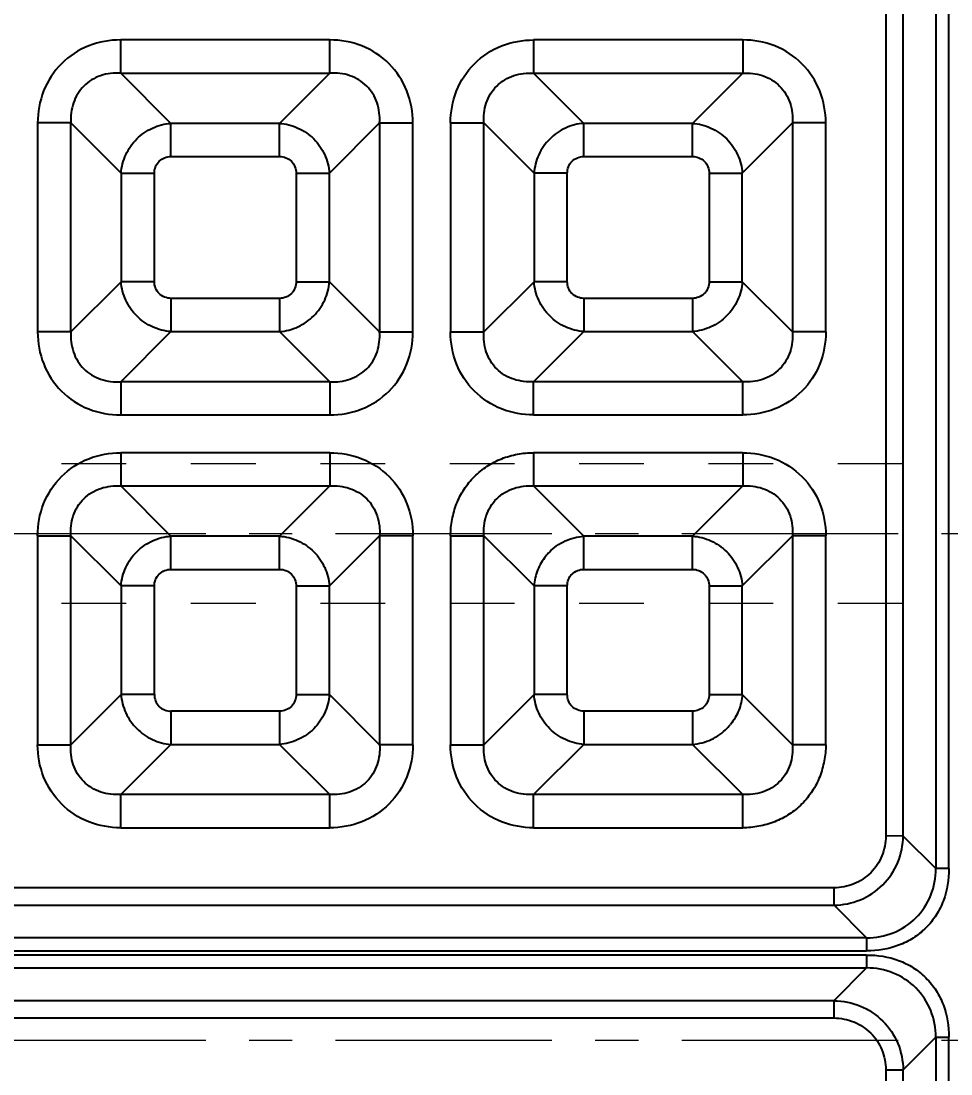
# Model space of a CAD drawing. Header units: millimetres. Extents: x 2750 to 4049, y 1371 to 1831.
# Drawn here: x 3057 to 3110.2, y 1613.4 to 1673.7 of the extents above; entities that cross this region are included whole.
import ezdxf

# ---------------------------------------------------------------- set-up
doc = ezdxf.new("R2010")
doc.units = ezdxf.units.MM
doc.linetypes.add('CENTER', pattern=[0.6, 0.375, -0.075, 0.075, -0.075])
doc.linetypes.add('HIDDEN', pattern=[0.2, 0.1, -0.1])
doc.layers.add('11', color=7, linetype='Continuous')
doc.layers.add('center', color=1, linetype='CENTER', lineweight=9)
doc.layers.add('cool', color=153, linetype='HIDDEN', lineweight=9)
doc.styles.get("Standard").update_dxf_attribs({"font": 'arial.ttf'})
doc.dimstyles.get("Standard").update_dxf_attribs({"dimtxt": 0.18, "dimasz": 0.18, "dimexe": 0.18, "dimexo": 0.0625, "dimgap": 0.09, "dimtad": 0, "dimtih": 1, "dimtoh": 1, "dimzin": 0, "dimdsep": 46, "dimtxsty": 'Standard', "dimcen": 0.09, "dimadec": 0, "dimazin": 0, "dimtfac": 1, "dimtofl": 0, "dimtmove": 0, "dimatfit": 3, "dimfxl": 0, "dimtolj": 1, "dimtzin": 0, "dimarcsym": 0})

# ---------------------------------------------------------------- blocks, each defined once
blk = doc.blocks.new('*D61')
at = {"color": 4, "lineweight": -2, "transparency": 16777216}
blk.add_line((2972.435, 1615.342), (2946.725, 1615.342), dxfattribs=at)
at = {"layer": 'Defpoints', "color": 0, "transparency": 16777216}
for p in [(2946.725, 1615.342), (2972.435, 1615.342), (3116.195, 1615.342)]:
    blk.add_point(p, dxfattribs=at)
at = {"color": 6, "transparency": 16777216, "insert": (2940.24, 1615.342), "char_height": 5, "attachment_point": 5}
blk.add_mtext('\\A1;0.00', dxfattribs=at)
blk = doc.blocks.new('*D62')
at = {"color": 4, "lineweight": -2, "transparency": 16777216}
blk.add_line((2965.005, 1644.343), (2946.725, 1644.343), dxfattribs=at)
at = {"layer": 'Defpoints', "color": 0, "transparency": 16777216}
for p in [(2946.725, 1644.343), (2965.005, 1644.343), (3116.195, 1615.342)]:
    blk.add_point(p, dxfattribs=at)
at = {"color": 6, "transparency": 16777216, "insert": (2938.255, 1644.343), "char_height": 5, "attachment_point": 5}
blk.add_mtext('\\A1;29.00', dxfattribs=at)
blk = doc.blocks.new('*D63')
at = {"color": 4, "lineweight": -2, "transparency": 16777216}
blk.add_line((3007.769, 1663.342), (2946.725, 1663.342), dxfattribs=at)
at = {"layer": 'Defpoints', "color": 0, "transparency": 16777216}
for p in [(2946.725, 1663.342), (3007.769, 1663.342), (3116.195, 1615.342)]:
    blk.add_point(p, dxfattribs=at)
at = {"color": 6, "transparency": 16777216, "insert": (2938.197, 1663.342), "char_height": 5, "attachment_point": 5}
blk.add_mtext('\\A1;48.00', dxfattribs=at)
blk = doc.blocks.new('*D64')
at = {"color": 4, "lineweight": -2, "transparency": 16777216}
blk.add_line((3029.769, 1697.342), (2946.725, 1697.342), dxfattribs=at)
at = {"layer": 'Defpoints', "color": 0, "transparency": 16777216}
for p in [(2946.725, 1697.342), (3029.769, 1697.342), (3116.195, 1615.342)]:
    blk.add_point(p, dxfattribs=at)
at = {"color": 6, "transparency": 16777216, "insert": (2938.294, 1697.342), "char_height": 5, "attachment_point": 5}
blk.add_mtext('\\A1;82.00', dxfattribs=at)
blk = doc.blocks.new('*D65')
at = {"color": 4, "lineweight": -2, "transparency": 16777216}
blk.add_line((3006.228, 1712.343), (2946.725, 1712.343), dxfattribs=at)
at = {"layer": 'Defpoints', "color": 0, "transparency": 16777216}
for p in [(2946.725, 1712.343), (3006.228, 1712.343), (3116.195, 1615.342)]:
    blk.add_point(p, dxfattribs=at)
at = {"color": 6, "transparency": 16777216, "insert": (2938.297, 1712.343), "char_height": 5, "attachment_point": 5}
blk.add_mtext('\\A1;97.00', dxfattribs=at)
blk = doc.blocks.new('*D66')
at = {"color": 4, "lineweight": -2, "transparency": 16777216}
blk.add_line((3068.769, 1726.342), (2946.725, 1726.342), dxfattribs=at)
at = {"layer": 'Defpoints', "color": 0, "transparency": 16777216}
for p in [(2946.725, 1726.342), (3068.769, 1726.342), (3116.195, 1615.342)]:
    blk.add_point(p, dxfattribs=at)
at = {"color": 6, "transparency": 16777216, "insert": (2936.59, 1726.342), "char_height": 5, "attachment_point": 5}
blk.add_mtext('\\A1;111.00', dxfattribs=at)
blk = doc.blocks.new('*D67')
at = {"color": 4, "lineweight": -2, "transparency": 16777216}
blk.add_line((3111.795, 1732.342), (2946.725, 1732.342), dxfattribs=at)
at = {"layer": 'Defpoints', "color": 0, "transparency": 16777216}
for p in [(2946.725, 1732.342), (3111.795, 1732.342), (3116.195, 1615.342)]:
    blk.add_point(p, dxfattribs=at)
at = {"color": 6, "transparency": 16777216, "insert": (2936.59, 1732.342), "char_height": 5, "attachment_point": 5}
blk.add_mtext('\\A1;117.00', dxfattribs=at)
blk = doc.blocks.new('*D69')
at = {"color": 4, "lineweight": -2, "transparency": 16777216}
blk.add_line((2982.184, 1591.342), (2946.725, 1591.342), dxfattribs=at)
at = {"layer": 'Defpoints', "color": 0, "transparency": 16777216}
for p in [(3116.195, 1615.342), (2946.725, 1591.342), (2982.184, 1591.342)]:
    blk.add_point(p, dxfattribs=at)
at = {"color": 6, "transparency": 16777216, "insert": (2938.255, 1591.342), "char_height": 5, "attachment_point": 5}
blk.add_mtext('\\A1;24.00', dxfattribs=at)
blk = doc.blocks.new('*D70')
at = {"color": 4, "lineweight": -2, "transparency": 16777216}
blk.add_line((3016.769, 1559.342), (2946.725, 1559.342), dxfattribs=at)
at = {"layer": 'Defpoints', "color": 0, "transparency": 16777216}
for p in [(3116.195, 1615.342), (2946.725, 1559.342), (3016.769, 1559.342)]:
    blk.add_point(p, dxfattribs=at)
at = {"color": 6, "transparency": 16777216, "insert": (2938.297, 1559.342), "char_height": 5, "attachment_point": 5}
blk.add_mtext('\\A1;56.00', dxfattribs=at)
blk = doc.blocks.new('*D71')
at = {"color": 4, "lineweight": -2, "transparency": 16777216}
blk.add_line((2989.687, 1533.342), (2946.725, 1533.342), dxfattribs=at)
at = {"layer": 'Defpoints', "color": 0, "transparency": 16777216}
for p in [(3116.195, 1615.342), (2946.725, 1533.342), (2989.687, 1533.342)]:
    blk.add_point(p, dxfattribs=at)
at = {"color": 6, "transparency": 16777216, "insert": (2938.294, 1533.342), "char_height": 5, "attachment_point": 5}
blk.add_mtext('\\A1;82.00', dxfattribs=at)
blk = doc.blocks.new('*D72')
at = {"color": 4, "lineweight": -2, "transparency": 16777216}
blk.add_line((3079.795, 1507.342), (2946.725, 1507.342), dxfattribs=at)
at = {"layer": 'Defpoints', "color": 0, "transparency": 16777216}
for p in [(3116.195, 1615.342), (2946.725, 1507.342), (3079.795, 1507.342)]:
    blk.add_point(p, dxfattribs=at)
at = {"color": 6, "transparency": 16777216, "insert": (2936.59, 1507.342), "char_height": 5, "attachment_point": 5}
blk.add_mtext('\\A1;108.00', dxfattribs=at)
blk = doc.blocks.new('*D74')
at = {"color": 4, "lineweight": -2, "transparency": 16777216}
for p, q in [((3073.169, 1772.171), (3073.169, 1782.171)), ((3073.199, 1762.171), (3073.169, 1772.171)), ((3073.199, 1730.7), (3073.199, 1762.171))]:
    blk.add_line(p, q, dxfattribs=at)
at = {"layer": 'Defpoints', "color": 0, "transparency": 16777216}
for p in [(3073.169, 1782.171), (3073.199, 1730.7), (3116.195, 1615.342)]:
    blk.add_point(p, dxfattribs=at)
at = {"color": 6, "transparency": 16777216, "insert": (3073.169, 1790.699), "char_height": 5, "attachment_point": 5, "rotation": 90}
blk.add_mtext('\\A1;43.00', dxfattribs=at)
blk = doc.blocks.new('*D75')
at = {"color": 4, "lineweight": -2, "transparency": 16777216}
for p, q in [((3034.169, 1772.171), (3034.169, 1782.171)), ((3033.199, 1762.171), (3034.169, 1772.171)), ((3033.199, 1701.742), (3033.199, 1762.171))]:
    blk.add_line(p, q, dxfattribs=at)
at = {"layer": 'Defpoints', "color": 0, "transparency": 16777216}
for p in [(3034.169, 1782.171), (3033.199, 1701.742), (3116.195, 1615.342)]:
    blk.add_point(p, dxfattribs=at)
at = {"color": 6, "transparency": 16777216, "insert": (3034.169, 1790.602), "char_height": 5, "attachment_point": 5, "rotation": 90}
blk.add_mtext('\\A1;83.00', dxfattribs=at)
blk = doc.blocks.new('*D76')
at = {"color": 4, "lineweight": -2, "transparency": 16777216}
for p, q in [((3012.169, 1772.171), (3012.169, 1782.171)), ((3011.199, 1762.171), (3012.169, 1772.171)), ((3011.199, 1667.742), (3011.199, 1762.171))]:
    blk.add_line(p, q, dxfattribs=at)
at = {"layer": 'Defpoints', "color": 0, "transparency": 16777216}
for p in [(3012.169, 1782.171), (3011.199, 1667.742), (3116.195, 1615.342)]:
    blk.add_point(p, dxfattribs=at)
at = {"color": 6, "transparency": 16777216, "insert": (3012.169, 1792.306), "char_height": 5, "attachment_point": 5, "rotation": 90}
blk.add_mtext('\\A1;105.00', dxfattribs=at)
blk = doc.blocks.new('*D78')
at = {"color": 4, "lineweight": -2, "transparency": 16777216}
blk.add_line((3084.195, 1502.942), (3084.195, 1450.878), dxfattribs=at)
at = {"layer": 'Defpoints', "color": 0, "transparency": 16777216}
for p in [(3116.195, 1615.342), (3084.195, 1502.942), (3084.195, 1450.878)]:
    blk.add_point(p, dxfattribs=at)
at = {"color": 6, "transparency": 16777216, "insert": (3084.195, 1442.452), "char_height": 5, "attachment_point": 5, "rotation": 90}
blk.add_mtext('\\A1;32.00', dxfattribs=at)
blk = doc.blocks.new('*D79')
at = {"color": 4, "lineweight": -2, "transparency": 16777216}
for p, q in [((3020.199, 1554.942), (3020.199, 1470.878)), ((3020.199, 1470.878), (3021.169, 1460.878)), ((3021.169, 1460.878), (3021.169, 1450.878))]:
    blk.add_line(p, q, dxfattribs=at)
at = {"layer": 'Defpoints', "color": 0, "transparency": 16777216}
for p in [(3116.195, 1615.342), (3020.199, 1554.942), (3021.169, 1450.878)]:
    blk.add_point(p, dxfattribs=at)
at = {"color": 6, "transparency": 16777216, "insert": (3021.169, 1442.45), "char_height": 5, "attachment_point": 5, "rotation": 90}
blk.add_mtext('\\A1;96.00', dxfattribs=at)
blk = doc.blocks.new('*D81')
at = {"color": 4, "lineweight": -2, "transparency": 16777216}
for p, q in [((2998.896, 1770.309), (2998.896, 1780.309)), ((2993.195, 1760.309), (2998.896, 1770.309)), ((2993.195, 1624.342), (2993.195, 1760.309))]:
    blk.add_line(p, q, dxfattribs=at)
at = {"layer": 'Defpoints', "color": 0, "transparency": 16777216}
for p in [(2998.896, 1780.309), (2993.195, 1624.342), (3116.195, 1615.342)]:
    blk.add_point(p, dxfattribs=at)
at = {"color": 6, "transparency": 16777216, "insert": (2998.896, 1790.444), "char_height": 5, "attachment_point": 5, "rotation": 90}
blk.add_mtext('\\A1;123.00', dxfattribs=at)
blk = doc.blocks.new('*D82')
at = {"color": 4, "lineweight": -2, "transparency": 16777216}
blk.add_line((2988.795, 1620.342), (2945.646, 1620.342), dxfattribs=at)
at = {"layer": 'Defpoints', "color": 0, "transparency": 16777216}
for p in [(2945.646, 1620.342), (2988.795, 1620.342), (3116.195, 1615.342)]:
    blk.add_point(p, dxfattribs=at)
at = {"color": 6, "transparency": 16777216, "insert": (2939.161, 1620.342), "char_height": 5, "attachment_point": 5}
blk.add_mtext('\\A1;5.00', dxfattribs=at)

msp = doc.modelspace()

# ---------------------------------------------------------------- linework, layer by layer
at = {"layer": '11', "color": 7, "linetype": 'Continuous'}
for p, q in [((3109.328, 1704.399), (3109.328, 1625.165)), ((3110.07, 1625.165), (3110.07, 1704.399)), ((3106.468, 1702.453), (3106.468, 1627.034)), ((3107.457, 1627.03), (3107.457, 1702.453)), ((3062.706, 1670.678), (3062.706, 1672.579)), ((3074.663, 1672.579), (3062.706, 1672.579)), ((3074.663, 1670.678), (3074.663, 1672.579)), ((3086.323, 1672.579), (3086.323, 1670.678)), ((3098.281, 1672.579), (3086.323, 1672.579)), ((3098.281, 1672.579), (3098.281, 1670.678)), ((3062.706, 1670.678), (3065.579, 1667.805)), ((3062.706, 1670.678), (3074.663, 1670.678)), ((3071.79, 1667.805), (3074.663, 1670.678)), ((3086.323, 1670.678), (3089.196, 1667.805)), ((3086.323, 1670.678), (3098.281, 1670.678)), ((3095.408, 1667.805), (3098.281, 1670.678)), ((3057.955, 1667.827), (3057.955, 1655.87)), ((3059.855, 1667.827), (3057.955, 1667.828)), ((3059.855, 1655.87), (3059.855, 1667.827)), ((3062.728, 1664.955), (3059.855, 1667.827)), ((3065.579, 1665.905), (3065.579, 1667.805)), ((3071.79, 1667.805), (3065.579, 1667.805)), ((3071.79, 1665.905), (3071.79, 1667.805)), ((3077.514, 1667.827), (3074.641, 1664.955)), ((3077.514, 1667.827), (3079.415, 1667.827)), ((3077.514, 1667.827), (3077.514, 1655.87)), ((3079.415, 1655.87), (3079.415, 1667.827)), ((3081.572, 1667.827), (3081.572, 1655.87)), ((3081.572, 1667.827), (3083.473, 1667.827)), ((3083.473, 1655.87), (3083.473, 1667.827)), ((3086.346, 1664.955), (3083.473, 1667.827)), ((3089.196, 1665.905), (3089.196, 1667.805)), ((3095.408, 1667.805), (3089.196, 1667.805)), ((3095.408, 1665.905), (3095.408, 1667.805)), ((3101.132, 1667.827), (3098.259, 1664.955)), ((3103.032, 1667.828), (3101.132, 1667.827)), ((3101.132, 1667.827), (3101.132, 1655.87)), ((3103.032, 1655.87), (3103.032, 1667.827)), ((3065.579, 1665.905), (3071.79, 1665.905)), ((3089.196, 1665.905), (3095.408, 1665.905)), ((3062.728, 1664.955), (3062.728, 1658.743)), ((3062.728, 1664.955), (3064.629, 1664.955)), ((3064.629, 1658.743), (3064.629, 1664.955)), ((3072.741, 1664.955), (3072.741, 1658.743)), ((3072.741, 1664.955), (3074.641, 1664.955)), ((3074.641, 1658.743), (3074.641, 1664.955)), ((3086.346, 1664.955), (3086.346, 1658.743)), ((3088.246, 1664.955), (3086.346, 1664.955)), ((3088.246, 1658.743), (3088.246, 1664.955)), ((3096.358, 1664.955), (3096.358, 1658.743)), ((3096.358, 1664.955), (3098.259, 1664.955)), ((3098.259, 1658.743), (3098.259, 1664.955)), ((3059.855, 1655.87), (3062.728, 1658.743)), ((3064.629, 1658.743), (3062.728, 1658.743)), ((3072.741, 1658.743), (3074.641, 1658.743)), ((3074.641, 1658.743), (3077.514, 1655.87)), ((3083.473, 1655.87), (3086.346, 1658.743)), ((3088.246, 1658.743), (3086.346, 1658.743)), ((3096.358, 1658.743), (3098.259, 1658.743)), ((3098.259, 1658.743), (3101.132, 1655.87)), ((3065.579, 1657.793), (3065.579, 1655.892)), ((3071.79, 1657.793), (3065.579, 1657.793)), ((3071.79, 1657.793), (3071.79, 1655.892)), ((3089.196, 1657.793), (3089.196, 1655.892)), ((3095.408, 1657.793), (3089.196, 1657.793)), ((3095.408, 1657.793), (3095.408, 1655.892)), ((3059.855, 1655.87), (3057.955, 1655.87)), ((3065.579, 1655.892), (3062.706, 1653.019)), ((3065.579, 1655.892), (3071.79, 1655.892)), ((3074.663, 1653.019), (3071.79, 1655.892)), ((3077.514, 1655.87), (3079.415, 1655.87)), ((3081.572, 1655.87), (3083.473, 1655.87)), ((3089.196, 1655.892), (3086.323, 1653.019)), ((3089.196, 1655.892), (3095.408, 1655.892)), ((3098.281, 1653.019), (3095.408, 1655.892)), ((3103.032, 1655.87), (3101.132, 1655.87)), ((3062.706, 1653.019), (3062.706, 1651.119)), ((3074.663, 1653.019), (3062.706, 1653.019)), ((3074.663, 1653.019), (3074.663, 1651.119)), ((3086.323, 1651.119), (3086.323, 1653.019)), ((3098.281, 1653.019), (3086.323, 1653.019)), ((3098.281, 1651.119), (3098.281, 1653.019)), ((3062.706, 1651.119), (3074.663, 1651.119)), ((3086.323, 1651.119), (3098.281, 1651.119)), ((3062.706, 1648.961), (3062.706, 1647.061)), ((3074.663, 1648.961), (3062.706, 1648.961)), ((3074.663, 1648.961), (3074.663, 1647.061)), ((3086.323, 1648.961), (3086.323, 1647.061)), ((3098.281, 1648.961), (3086.323, 1648.961)), ((3098.281, 1648.961), (3098.281, 1647.061)), ((3062.706, 1647.061), (3065.579, 1644.188)), ((3062.706, 1647.061), (3074.663, 1647.061)), ((3071.79, 1644.188), (3074.663, 1647.061)), ((3086.323, 1647.061), (3098.281, 1647.061)), ((3086.323, 1647.061), (3089.196, 1644.188)), ((3095.408, 1644.188), (3098.281, 1647.061)), ((3057.955, 1644.21), (3057.955, 1632.253)), ((3057.955, 1644.21), (3059.855, 1644.21)), ((3059.855, 1632.253), (3059.855, 1644.21)), ((3062.728, 1641.337), (3059.855, 1644.21)), ((3065.579, 1642.287), (3065.579, 1644.188)), ((3071.79, 1644.188), (3065.579, 1644.188)), ((3071.79, 1642.287), (3071.79, 1644.188)), ((3077.514, 1644.21), (3074.641, 1641.337)), ((3077.514, 1644.21), (3077.514, 1632.253)), ((3079.415, 1644.21), (3077.514, 1644.21)), ((3079.415, 1632.253), (3079.415, 1644.21)), ((3081.572, 1644.21), (3081.572, 1632.253)), ((3081.572, 1644.21), (3083.473, 1644.21)), ((3083.473, 1632.253), (3083.473, 1644.21)), ((3086.346, 1641.337), (3083.473, 1644.21)), ((3089.196, 1642.287), (3089.196, 1644.188)), ((3095.408, 1644.188), (3089.196, 1644.188)), ((3095.408, 1642.287), (3095.408, 1644.188)), ((3101.132, 1644.21), (3098.259, 1641.337)), ((3101.132, 1644.21), (3101.132, 1632.253)), ((3103.032, 1644.21), (3101.132, 1644.21)), ((3103.032, 1632.253), (3103.032, 1644.21)), ((3065.579, 1642.287), (3071.79, 1642.287)), ((3089.196, 1642.287), (3095.408, 1642.287)), ((3062.728, 1641.337), (3062.728, 1635.126)), ((3064.629, 1641.337), (3062.728, 1641.337)), ((3064.629, 1635.126), (3064.629, 1641.337)), ((3072.741, 1641.337), (3072.741, 1635.126)), ((3072.741, 1641.337), (3074.641, 1641.337)), ((3074.641, 1635.126), (3074.641, 1641.337)), ((3086.346, 1641.337), (3086.346, 1635.126)), ((3088.246, 1641.337), (3086.346, 1641.337)), ((3088.246, 1635.126), (3088.246, 1641.337)), ((3096.358, 1641.337), (3096.358, 1635.126)), ((3096.358, 1641.337), (3098.259, 1641.337)), ((3098.259, 1635.126), (3098.259, 1641.337)), ((3059.855, 1632.253), (3062.728, 1635.126)), ((3064.629, 1635.126), (3062.728, 1635.126)), ((3072.741, 1635.126), (3074.641, 1635.126)), ((3074.641, 1635.126), (3077.514, 1632.253)), ((3083.473, 1632.253), (3086.346, 1635.126)), ((3088.246, 1635.126), (3086.346, 1635.126)), ((3096.358, 1635.126), (3098.259, 1635.126)), ((3098.259, 1635.126), (3101.132, 1632.253)), ((3065.579, 1634.175), (3065.579, 1632.275)), ((3071.79, 1634.175), (3065.579, 1634.175)), ((3071.79, 1634.175), (3071.79, 1632.275)), ((3089.196, 1634.175), (3089.196, 1632.275)), ((3095.408, 1634.175), (3089.196, 1634.175)), ((3095.408, 1634.175), (3095.408, 1632.275)), ((3057.955, 1632.253), (3059.855, 1632.253)), ((3065.579, 1632.275), (3062.706, 1629.402)), ((3065.579, 1632.275), (3071.79, 1632.275)), ((3074.663, 1629.402), (3071.79, 1632.275)), ((3079.415, 1632.253), (3077.514, 1632.253)), ((3081.572, 1632.253), (3083.473, 1632.253)), ((3089.196, 1632.275), (3086.323, 1629.402)), ((3089.196, 1632.275), (3095.408, 1632.275)), ((3098.281, 1629.402), (3095.408, 1632.275)), ((3103.032, 1632.253), (3101.132, 1632.253)), ((3062.706, 1627.501), (3062.706, 1629.402)), ((3074.663, 1629.402), (3062.706, 1629.402)), ((3074.663, 1627.501), (3074.663, 1629.402)), ((3086.323, 1627.501), (3086.323, 1629.402)), ((3098.281, 1629.402), (3086.323, 1629.402)), ((3098.281, 1627.501), (3098.281, 1629.402)), ((3062.706, 1627.501), (3074.663, 1627.501)), ((3086.323, 1627.501), (3098.281, 1627.501)), ((3107.462, 1627.03), (3106.468, 1627.035)), ((3107.462, 1627.03), (3109.328, 1625.165)), ((3110.07, 1625.165), (3109.328, 1625.165)), ((3103.499, 1624.066), (3028.08, 1624.066)), ((3103.498, 1624.066), (3103.498, 1623.076)), ((3028.08, 1623.076), (3103.503, 1623.076)), ((3105.369, 1621.206), (3103.503, 1623.071)), ((3105.369, 1621.206), (3026.135, 1621.206)), ((3105.369, 1621.206), (3105.369, 1620.464)), ((3026.135, 1620.463), (3105.369, 1620.464)), ((3105.369, 1620.221), (3026.135, 1620.221)), ((3105.369, 1620.221), (3105.369, 1619.479)), ((3026.135, 1619.479), (3105.369, 1619.479)), ((3103.503, 1617.613), (3105.369, 1619.479)), ((3103.503, 1617.608), (3028.08, 1617.608)), ((3103.498, 1617.608), (3103.498, 1616.619)), ((3028.08, 1616.619), (3103.499, 1616.619)), ((3109.328, 1615.52), (3107.462, 1613.654)), ((3109.328, 1615.52), (3109.328, 1536.286)), ((3109.328, 1615.52), (3110.07, 1615.52)), ((3110.07, 1536.286), (3110.07, 1615.52)), ((3106.468, 1613.65), (3106.468, 1538.231)), ((3106.468, 1613.65), (3107.457, 1613.65)), ((3107.457, 1538.231), (3107.457, 1613.654))]:
    msp.add_line(p, q, dxfattribs=at)
for radius in [87.342, 87.216, 86.564]:
    msp.add_circle((3110.191, 1620.342), radius, dxfattribs=at)
for centre, radius, start, end in [((3116.221, 1620.342), 102.032, 15.93718, 173.82065), ((3116.221, 1620.342), 102.166, 11.51801, 171.23114), ((3116.221, 1620.342), 101.53, 16.85876, 173.82581), ((3116.221, 1620.342), 100.442, 17.04696, 159.08959), ((3116.221, 1620.342), 100.141, 16.58737, 159.08959), ((3116.221, 1620.342), 100.057, 13.76735, 158.94397), ((3116.221, 1620.342), 98.859, 11.90883, 158.81116), ((3110.191, 1620.342), 86.224, 93.80612, 176.19392), ((3110.191, 1620.342), 85.566, 91.59517, 178.40483), ((3110.191, 1620.344), 83.694, 92.93581, 177.06419), ((3110.191, 1620.344), 82.705, 92.93581, 177.06419), ((3089.656, 1640.959), 3.358, 136.7812, 141.62599), ((3094.949, 1635.503), 3.358, 316.78122, 321.62578), ((3110.191, 1620.342), 85.566, 181.59517, 268.40483), ((3110.189, 1620.342), 83.694, 182.93581, 267.06419), ((3110.189, 1620.342), 82.705, 182.93581, 267.06419), ((3110.191, 1620.342), 86.224, 183.80612, 266.19393)]:
    msp.add_arc(centre, radius, start, end, dxfattribs=at)
for points, knots in [([(3062.706, 1672.579), (3062.085, 1672.579), (3060.829, 1672.353), (3059.223, 1671.31), (3058.18, 1669.704), (3057.955, 1668.449), (3057.955, 1667.827)], [0, 0, 0, 0, 0.250157, 0.500035, 0.749897, 1, 1, 1, 1]), ([(3079.415, 1667.827), (3079.415, 1668.449), (3079.189, 1669.705), (3078.146, 1671.31), (3076.54, 1672.353), (3075.284, 1672.579), (3074.663, 1672.579)], [0, 0, 0, 0, 0.250157, 0.500035, 0.749897, 1, 1, 1, 1]), ([(3081.572, 1667.827), (3081.572, 1668.449), (3081.797, 1669.705), (3082.841, 1671.31), (3084.446, 1672.354), (3085.702, 1672.579), (3086.323, 1672.579)], [0, 0, 0, 0, 0.250128, 0.500002, 0.74987, 1, 1, 1, 1]), ([(3103.032, 1667.827), (3103.032, 1668.449), (3102.801, 1669.703), (3101.763, 1671.31), (3100.157, 1672.351), (3098.902, 1672.579), (3098.281, 1672.579)], [0, 0, 0, 0, 0.250175, 0.500039, 0.749875, 1, 1, 1, 1]), ([(3062.706, 1670.678), (3062.319, 1670.701), (3061.539, 1670.615), (3060.529, 1670.004), (3059.918, 1668.995), (3059.832, 1668.214), (3059.855, 1667.827)], [0, 0, 0, 0, 0.25377, 0.5, 0.746229, 1, 1, 1, 1]), ([(3077.514, 1667.827), (3077.537, 1668.214), (3077.451, 1668.995), (3076.84, 1670.004), (3075.831, 1670.615), (3075.05, 1670.701), (3074.663, 1670.678)], [0, 0, 0, 0, 0.25377, 0.5, 0.746229, 1, 1, 1, 1]), ([(3083.473, 1667.827), (3083.45, 1668.207), (3083.532, 1668.988), (3084.143, 1670.009), (3085.164, 1670.619), (3085.944, 1670.701), (3086.323, 1670.678)], [0, 0, 0, 0, 0.24931, 0.500088, 0.750809, 1, 1, 1, 1]), ([(3098.281, 1670.678), (3098.661, 1670.701), (3099.248, 1670.637), (3099.949, 1670.316), (3100.559, 1669.837), (3101.072, 1668.987), (3101.155, 1668.207), (3101.132, 1667.827)], [0, 0, 0, 0, 0.248846, 0.374743, 0.500927, 0.751304, 1, 1, 1, 1]), ([(3062.728, 1664.955), (3062.752, 1665.316), (3062.938, 1666.04), (3063.576, 1666.957), (3064.493, 1667.596), (3065.217, 1667.781), (3065.579, 1667.805)], [0, 0, 0, 0, 0.248747, 0.500042, 0.751306, 1, 1, 1, 1]), ([(3071.79, 1667.805), (3072.152, 1667.781), (3072.876, 1667.596), (3073.793, 1666.957), (3074.431, 1666.04), (3074.617, 1665.316), (3074.641, 1664.955)], [0, 0, 0, 0, 0.248747, 0.500042, 0.751306, 1, 1, 1, 1]), ([(3089.196, 1667.805), (3088.835, 1667.781), (3088.111, 1667.594), (3087.196, 1666.954), (3086.557, 1666.039), (3086.37, 1665.316), (3086.346, 1664.955)], [0, 0, 0, 0, 0.24869, 0.500003, 0.751313, 1, 1, 1, 1]), ([(3095.408, 1667.805), (3095.77, 1667.781), (3096.494, 1667.596), (3097.411, 1666.957), (3098.049, 1666.04), (3098.235, 1665.316), (3098.259, 1664.955)], [0, 0, 0, 0, 0.248747, 0.500042, 0.751306, 1, 1, 1, 1]), ([(3064.629, 1664.955), (3064.629, 1665.198), (3064.821, 1665.713), (3065.336, 1665.905), (3065.579, 1665.905)], [0, 0, 0, 0, 0.500117, 1, 1, 1, 1]), ([(3071.79, 1665.905), (3072.034, 1665.905), (3072.549, 1665.713), (3072.741, 1665.198), (3072.741, 1664.955)], [0, 0, 0, 0, 0.500117, 1, 1, 1, 1]), ([(3088.246, 1664.955), (3088.246, 1665.198), (3088.438, 1665.713), (3088.953, 1665.905), (3089.196, 1665.905)], [0, 0, 0, 0, 0.500117, 1, 1, 1, 1]), ([(3095.408, 1665.905), (3095.651, 1665.905), (3096.166, 1665.713), (3096.358, 1665.198), (3096.358, 1664.955)], [0, 0, 0, 0, 0.500117, 1, 1, 1, 1]), ([(3065.579, 1655.892), (3065.217, 1655.916), (3064.493, 1656.102), (3063.576, 1656.741), (3062.938, 1657.657), (3062.752, 1658.381), (3062.728, 1658.743)], [0, 0, 0, 0, 0.248747, 0.500042, 0.751306, 1, 1, 1, 1]), ([(3065.579, 1657.793), (3065.335, 1657.793), (3064.82, 1657.985), (3064.629, 1658.5), (3064.629, 1658.743)], [0, 0, 0, 0, 0.500117, 1, 1, 1, 1]), ([(3071.79, 1655.892), (3072.152, 1655.917), (3072.875, 1656.103), (3073.79, 1656.743), (3074.43, 1657.658), (3074.617, 1658.382), (3074.641, 1658.743)], [0, 0, 0, 0, 0.248689, 0.500003, 0.751312, 1, 1, 1, 1]), ([(3072.741, 1658.743), (3072.741, 1658.5), (3072.549, 1657.985), (3072.034, 1657.793), (3071.79, 1657.793)], [0, 0, 0, 0, 0.500117, 1, 1, 1, 1]), ([(3089.196, 1655.892), (3088.835, 1655.916), (3088.111, 1656.102), (3087.194, 1656.741), (3086.555, 1657.657), (3086.37, 1658.381), (3086.346, 1658.743)], [0, 0, 0, 0, 0.248747, 0.500042, 0.751306, 1, 1, 1, 1]), ([(3089.196, 1657.793), (3088.953, 1657.793), (3088.438, 1657.985), (3088.246, 1658.5), (3088.246, 1658.743)], [0, 0, 0, 0, 0.500117, 1, 1, 1, 1]), ([(3098.259, 1658.743), (3098.234, 1658.381), (3098.049, 1657.657), (3097.41, 1656.74), (3096.493, 1656.102), (3095.77, 1655.916), (3095.408, 1655.892)], [0, 0, 0, 0, 0.248747, 0.500042, 0.751306, 1, 1, 1, 1]), ([(3096.358, 1658.743), (3096.358, 1658.5), (3096.166, 1657.985), (3095.651, 1657.793), (3095.408, 1657.793)], [0, 0, 0, 0, 0.500117, 1, 1, 1, 1]), ([(3057.955, 1655.87), (3057.955, 1655.249), (3058.181, 1653.993), (3059.223, 1652.387), (3060.829, 1651.344), (3062.085, 1651.119), (3062.706, 1651.119)], [0, 0, 0, 0, 0.250157, 0.500034, 0.749894, 1, 1, 1, 1]), ([(3059.855, 1655.87), (3059.832, 1655.484), (3059.918, 1654.703), (3060.529, 1653.693), (3061.539, 1653.082), (3062.319, 1652.996), (3062.706, 1653.019)], [0, 0, 0, 0, 0.25377, 0.5, 0.746229, 1, 1, 1, 1]), ([(3074.663, 1651.119), (3075.285, 1651.119), (3076.541, 1651.345), (3078.146, 1652.388), (3079.189, 1653.993), (3079.415, 1655.249), (3079.415, 1655.87)], [0, 0, 0, 0, 0.250157, 0.500035, 0.749897, 1, 1, 1, 1]), ([(3074.663, 1653.019), (3075.05, 1652.996), (3075.831, 1653.082), (3076.84, 1653.693), (3077.451, 1654.703), (3077.537, 1655.484), (3077.514, 1655.87)], [0, 0, 0, 0, 0.25377, 0.5, 0.74623, 1, 1, 1, 1]), ([(3086.323, 1651.119), (3085.702, 1651.119), (3084.446, 1651.344), (3082.841, 1652.388), (3081.797, 1653.993), (3081.572, 1655.249), (3081.572, 1655.87)], [0, 0, 0, 0, 0.250128, 0.500002, 0.74987, 1, 1, 1, 1]), ([(3086.323, 1653.019), (3085.944, 1652.997), (3085.163, 1653.078), (3084.142, 1653.689), (3083.532, 1654.71), (3083.45, 1655.49), (3083.473, 1655.87)], [0, 0, 0, 0, 0.24931, 0.500088, 0.750809, 1, 1, 1, 1]), ([(3103.032, 1655.87), (3103.032, 1655.249), (3102.807, 1653.993), (3101.763, 1652.388), (3100.158, 1651.344), (3098.902, 1651.119), (3098.281, 1651.119)], [0, 0, 0, 0, 0.250128, 0.500002, 0.74987, 1, 1, 1, 1]), ([(3101.132, 1655.87), (3101.154, 1655.49), (3101.073, 1654.71), (3100.462, 1653.689), (3099.441, 1653.078), (3098.661, 1652.996), (3098.281, 1653.019)], [0, 0, 0, 0, 0.24931, 0.500088, 0.750809, 1, 1, 1, 1]), ([(3057.955, 1644.21), (3057.955, 1644.831), (3058.18, 1646.087), (3059.224, 1647.692), (3060.829, 1648.736), (3062.085, 1648.961), (3062.706, 1648.961)], [0, 0, 0, 0, 0.250128, 0.500002, 0.74987, 1, 1, 1, 1]), ([(3074.663, 1648.961), (3075.284, 1648.961), (3076.541, 1648.736), (3078.146, 1647.692), (3079.19, 1646.087), (3079.415, 1644.831), (3079.415, 1644.21)], [0, 0, 0, 0, 0.250128, 0.500002, 0.74987, 1, 1, 1, 1]), ([(3081.572, 1644.21), (3081.572, 1644.522), (3081.641, 1645.145), (3081.883, 1646.054), (3082.324, 1646.887), (3082.913, 1647.621), (3083.647, 1648.213), (3084.344, 1648.574), (3084.935, 1648.775), (3085.392, 1648.877), (3085.855, 1648.947), (3086.168, 1648.966), (3086.323, 1648.961)], [0, 0, 0, 0, 0.124949, 0.249928, 0.374886, 0.49998, 0.624887, 0.749957, 0.812436, 0.874921, 0.937537, 1, 1, 1, 1]), ([(3098.281, 1648.961), (3098.902, 1648.961), (3100.158, 1648.736), (3101.763, 1647.692), (3102.807, 1646.087), (3103.032, 1644.831), (3103.032, 1644.21)], [0, 0, 0, 0, 0.250128, 0.500002, 0.74987, 1, 1, 1, 1]), ([(3059.855, 1644.21), (3059.833, 1644.59), (3059.914, 1645.37), (3060.525, 1646.391), (3061.546, 1647.002), (3062.326, 1647.084), (3062.706, 1647.061)], [0, 0, 0, 0, 0.24931, 0.500088, 0.750809, 1, 1, 1, 1]), ([(3074.663, 1647.061), (3075.043, 1647.084), (3075.631, 1647.02), (3076.332, 1646.698), (3076.941, 1646.219), (3077.455, 1645.369), (3077.537, 1644.589), (3077.514, 1644.21)], [0, 0, 0, 0, 0.248846, 0.374743, 0.500927, 0.751304, 1, 1, 1, 1]), ([(3083.473, 1644.21), (3083.45, 1644.59), (3083.532, 1645.37), (3084.143, 1646.391), (3085.164, 1647.002), (3085.944, 1647.084), (3086.323, 1647.061)], [0, 0, 0, 0, 0.24931, 0.500088, 0.750809, 1, 1, 1, 1]), ([(3098.281, 1647.061), (3098.661, 1647.084), (3099.248, 1647.02), (3099.949, 1646.698), (3100.559, 1646.219), (3101.072, 1645.369), (3101.155, 1644.589), (3101.132, 1644.21)], [0, 0, 0, 0, 0.248846, 0.374743, 0.500927, 0.751304, 1, 1, 1, 1]), ([(3062.728, 1641.337), (3062.752, 1641.699), (3062.938, 1642.423), (3063.576, 1643.34), (3064.493, 1643.978), (3065.217, 1644.164), (3065.579, 1644.188)], [0, 0, 0, 0, 0.248747, 0.500042, 0.751306, 1, 1, 1, 1]), ([(3071.79, 1644.188), (3072.152, 1644.164), (3072.876, 1643.978), (3073.793, 1643.34), (3074.431, 1642.423), (3074.617, 1641.699), (3074.641, 1641.337)], [0, 0, 0, 0, 0.248747, 0.500042, 0.751306, 1, 1, 1, 1]), ([(3087.209, 1643.259), (3087.469, 1643.527), (3088.089, 1643.971), (3088.827, 1644.163), (3089.196, 1644.188)], [0, 0, 0, 0, 0.502569, 1, 1, 1, 1]), ([(3095.408, 1644.188), (3095.77, 1644.164), (3096.494, 1643.978), (3097.411, 1643.34), (3098.049, 1642.423), (3098.235, 1641.699), (3098.259, 1641.337)], [0, 0, 0, 0, 0.248747, 0.500042, 0.751306, 1, 1, 1, 1]), ([(3087.023, 1643.044), (3086.827, 1642.803), (3086.506, 1642.26), (3086.366, 1641.645), (3086.346, 1641.337)], [0, 0, 0, 0, 0.502359, 1, 1, 1, 1]), ([(3064.629, 1641.337), (3064.629, 1641.581), (3064.821, 1642.095), (3065.336, 1642.287), (3065.579, 1642.287)], [0, 0, 0, 0, 0.500117, 1, 1, 1, 1]), ([(3071.79, 1642.287), (3072.034, 1642.287), (3072.549, 1642.095), (3072.741, 1641.58), (3072.741, 1641.337)], [0, 0, 0, 0, 0.500117, 1, 1, 1, 1]), ([(3088.246, 1641.337), (3088.246, 1641.581), (3088.438, 1642.095), (3088.953, 1642.287), (3089.196, 1642.287)], [0, 0, 0, 0, 0.500117, 1, 1, 1, 1]), ([(3095.408, 1642.287), (3095.651, 1642.287), (3096.166, 1642.095), (3096.358, 1641.58), (3096.358, 1641.337)], [0, 0, 0, 0, 0.500117, 1, 1, 1, 1]), ([(3062.728, 1635.126), (3062.753, 1634.764), (3062.939, 1634.041), (3063.579, 1633.126), (3064.494, 1632.486), (3065.218, 1632.299), (3065.579, 1632.275)], [0, 0, 0, 0, 0.24869, 0.500003, 0.751313, 1, 1, 1, 1]), ([(3064.629, 1635.126), (3064.629, 1634.882), (3064.82, 1634.367), (3065.335, 1634.175), (3065.579, 1634.175)], [0, 0, 0, 0, 0.499999, 1, 1, 1, 1]), ([(3074.641, 1635.126), (3074.617, 1634.764), (3074.432, 1634.04), (3073.793, 1633.123), (3072.876, 1632.484), (3072.152, 1632.299), (3071.79, 1632.275)], [0, 0, 0, 0, 0.248747, 0.500042, 0.751306, 1, 1, 1, 1]), ([(3072.741, 1635.126), (3072.741, 1634.882), (3072.549, 1634.367), (3072.034, 1634.175), (3071.79, 1634.175)], [0, 0, 0, 0, 0.500117, 1, 1, 1, 1]), ([(3089.196, 1632.275), (3088.835, 1632.299), (3088.111, 1632.484), (3087.194, 1633.123), (3086.555, 1634.04), (3086.37, 1634.764), (3086.346, 1635.126)], [0, 0, 0, 0, 0.248747, 0.500042, 0.751306, 1, 1, 1, 1]), ([(3089.196, 1634.175), (3088.953, 1634.175), (3088.438, 1634.367), (3088.246, 1634.882), (3088.246, 1635.126)], [0, 0, 0, 0, 0.500117, 1, 1, 1, 1]), ([(3096.358, 1635.126), (3096.358, 1634.882), (3096.166, 1634.367), (3095.651, 1634.175), (3095.408, 1634.175)], [0, 0, 0, 0, 0.500117, 1, 1, 1, 1]), ([(3098.259, 1635.126), (3098.238, 1634.818), (3098.099, 1634.203), (3097.779, 1633.659), (3097.581, 1633.419)], [0, 0, 0, 0, 0.497812, 1, 1, 1, 1]), ([(3095.408, 1632.275), (3095.777, 1632.3), (3096.516, 1632.492), (3097.135, 1632.936), (3097.396, 1633.204)], [0, 0, 0, 0, 0.49743, 1, 1, 1, 1]), ([(3062.706, 1627.501), (3062.085, 1627.501), (3060.829, 1627.726), (3059.224, 1628.77), (3058.18, 1630.375), (3057.955, 1631.631), (3057.955, 1632.253)], [0, 0, 0, 0, 0.250128, 0.500002, 0.74987, 1, 1, 1, 1]), ([(3062.706, 1629.402), (3062.326, 1629.379), (3061.546, 1629.461), (3060.525, 1630.072), (3059.914, 1631.093), (3059.832, 1631.873), (3059.855, 1632.253)], [0, 0, 0, 0, 0.24931, 0.500088, 0.750809, 1, 1, 1, 1]), ([(3079.415, 1632.253), (3079.415, 1631.631), (3079.19, 1630.375), (3078.146, 1628.77), (3076.541, 1627.726), (3075.284, 1627.501), (3074.663, 1627.501)], [0, 0, 0, 0, 0.250128, 0.500002, 0.74987, 1, 1, 1, 1]), ([(3077.514, 1632.253), (3077.537, 1631.873), (3077.455, 1631.092), (3076.844, 1630.071), (3075.823, 1629.461), (3075.043, 1629.379), (3074.663, 1629.402)], [0, 0, 0, 0, 0.24931, 0.500088, 0.750809, 1, 1, 1, 1]), ([(3086.323, 1627.501), (3085.702, 1627.501), (3084.446, 1627.726), (3082.841, 1628.77), (3081.797, 1630.375), (3081.572, 1631.631), (3081.572, 1632.253)], [0, 0, 0, 0, 0.250128, 0.500002, 0.74987, 1, 1, 1, 1]), ([(3086.323, 1629.402), (3085.944, 1629.379), (3085.163, 1629.461), (3084.142, 1630.072), (3083.532, 1631.093), (3083.45, 1631.873), (3083.473, 1632.253)], [0, 0, 0, 0, 0.24931, 0.500088, 0.750809, 1, 1, 1, 1]), ([(3103.032, 1632.253), (3103.033, 1631.941), (3102.963, 1631.318), (3102.722, 1630.409), (3102.28, 1629.576), (3101.692, 1628.841), (3100.958, 1628.249), (3100.261, 1627.889), (3099.669, 1627.688), (3099.212, 1627.586), (3098.749, 1627.516), (3098.437, 1627.497), (3098.281, 1627.501)], [0, 0, 0, 0, 0.124949, 0.249928, 0.374886, 0.49998, 0.624887, 0.749957, 0.812436, 0.874921, 0.937537, 1, 1, 1, 1]), ([(3101.132, 1632.253), (3101.154, 1631.873), (3101.073, 1631.092), (3100.462, 1630.071), (3099.441, 1629.461), (3098.661, 1629.379), (3098.281, 1629.402)], [0, 0, 0, 0, 0.24931, 0.500088, 0.750809, 1, 1, 1, 1]), ([(3103.498, 1623.076), (3104.013, 1623.08), (3105.051, 1623.289), (3106.365, 1624.169), (3107.245, 1625.483), (3107.454, 1626.521), (3107.457, 1627.035)], [0, 0, 0, 0, 0.249997, 0.500023, 0.750037, 1, 1, 1, 1]), ([(3106.467, 1627.034), (3106.467, 1626.647), (3106.31, 1625.868), (3105.661, 1624.872), (3104.665, 1624.223), (3103.886, 1624.066), (3103.499, 1624.066)], [0, 0, 0, 0, 0.250568, 0.499996, 0.749393, 1, 1, 1, 1]), ([(3110.07, 1625.165), (3110.079, 1624.546), (3109.923, 1623.602), (3109.377, 1622.479), (3108.778, 1621.755), (3108.054, 1621.157), (3106.931, 1620.611), (3105.987, 1620.455), (3105.369, 1620.464)], [0, 0, 0, 0, 0.249493, 0.374763, 0.5, 0.625237, 0.750507, 1, 1, 1, 1]), ([(3105.369, 1621.205), (3105.886, 1621.202), (3106.932, 1621.397), (3108.26, 1622.273), (3109.137, 1623.601), (3109.331, 1624.647), (3109.328, 1625.164)], [0, 0, 0, 0, 0.250043, 0.500001, 0.749954, 1, 1, 1, 1]), ([(3105.369, 1620.221), (3105.987, 1620.23), (3106.931, 1620.074), (3108.054, 1619.528), (3108.778, 1618.929), (3109.377, 1618.205), (3109.923, 1617.082), (3110.079, 1616.139), (3110.07, 1615.52)], [0, 0, 0, 0, 0.249494, 0.374762, 0.5, 0.625237, 0.750506, 1, 1, 1, 1]), ([(3109.328, 1615.521), (3109.331, 1616.037), (3109.137, 1617.083), (3108.26, 1618.411), (3106.932, 1619.288), (3105.886, 1619.482), (3105.369, 1619.479)], [0, 0, 0, 0, 0.250045, 0.500002, 0.749954, 1, 1, 1, 1]), ([(3103.498, 1617.608), (3104.013, 1617.605), (3105.051, 1617.396), (3106.366, 1616.517), (3107.245, 1615.202), (3107.454, 1614.164), (3107.457, 1613.65)], [0, 0, 0, 0, 0.249995, 0.500002, 0.750008, 1, 1, 1, 1]), ([(3103.499, 1616.619), (3103.885, 1616.612), (3104.664, 1616.464), (3105.659, 1615.81), (3106.312, 1614.815), (3106.46, 1614.036), (3106.468, 1613.65)], [0, 0, 0, 0, 0.250091, 0.499984, 0.749897, 1, 1, 1, 1])]:
    msp.add_open_spline(points, degree=3, knots=knots, dxfattribs=at)
at = {"layer": 'center', "color": 1, "linetype": 'CENTER', "ltscale": 33}
msp.add_line((2956.195, 1615.342), (3276.196, 1615.342), dxfattribs=at)
at = {"layer": 'cool', "ltscale": 37}
for p, q in [((2970.525, 1648.343), (3261.865, 1648.343)), ((2970.525, 1640.343), (3261.865, 1640.343))]:
    msp.add_line(p, q, dxfattribs=at)
at = {"layer": 'cool', "color": 1, "linetype": 'CENTER', "ltscale": 33}
msp.add_line((2956.195, 1644.343), (3276.195, 1644.343), dxfattribs=at)

# ---------------------------------------------------------------- dimensions: what is measured, and where the dimension line sits
for feature_location, offset, dtype, origin, picture, middle in [((3011.199, 1667.742), (0.97, 114.429), 1, (3116.195, 1615.342), '*D76', (3012.169, 1792.306)), ((2993.195, 1624.342), (5.702, 155.967), 1, (3116.195, 1615.342), '*D81', (2998.896, 1790.444)), ((3033.199, 1701.742), (0.97, 80.429), 1, (3116.195, 1615.342), '*D75', (3034.169, 1790.602)), ((3073.199, 1730.7), (-0.03, 51.471), 1, (3116.195, 1615.342), '*D74', (3073.169, 1790.699)), ((3111.795, 1732.342), (-165.07, 0), 0, (3116.195, 1615.342), '*D67', (2936.59, 1732.342)), ((3068.769, 1726.342), (-122.044, 0), 0, (3116.195, 1615.342), '*D66', (2936.59, 1726.342)), ((3006.228, 1712.343), (-59.503, 0), 0, (3116.195, 1615.342), '*D65', (2938.297, 1712.343)), ((3029.769, 1697.342), (-83.044, 0), 0, (3116.195, 1615.342), '*D64', (2938.294, 1697.342)), ((3007.769, 1663.342), (-61.044, 0), 0, (3116.195, 1615.342), '*D63', (2938.197, 1663.342)), ((2965.005, 1644.343), (-18.28, 0), 0, (3116.195, 1615.342), '*D62', (2938.255, 1644.343)), ((2988.795, 1620.342), (-43.148, 0), 0, (3116.195, 1615.342), '*D82', (2939.161, 1620.342)), ((2972.43538027, 1615.341911701), (-25.710224106, 0), 0, (3116.195229042, 1615.341911701), '*D61', (2940.239821921, 1615.341911701)), ((3079.795, 1507.342), (-133.07, 0), 0, (3116.195, 1615.342), '*D72', (2936.59, 1507.342)), ((2982.184, 1591.342), (-35.459, 0), 0, (3116.195, 1615.342), '*D69', (2938.255, 1591.342)), ((2989.687, 1533.342), (-42.962, 0), 0, (3116.195, 1615.342), '*D71', (2938.294, 1533.342)), ((3016.769, 1559.342), (-70.044, 0), 0, (3116.195, 1615.342), '*D70', (2938.297, 1559.342)), ((3020.199, 1554.942), (0.97, -104.064), 1, (3116.195, 1615.342), '*D79', (3021.169, 1442.45)), ((3084.195, 1502.942), (0, -52.064), 1, (3116.195, 1615.342), '*D78', (3084.195, 1442.452))]:
    dim = msp.add_ordinate_dim(feature_location=feature_location, offset=offset, dtype=dtype, origin=origin, dimstyle='Standard', override={"dimtxt": 5, "dimasz": 5, "dimexe": 0, "dimexo": 0, "dimgap": 0, "dimtih": 0, "dimtoh": 0, "dimzin": 0, "dimcen": 0, "dimclrd": 4, "dimclre": 4, "dimclrt": 6, "dimadec": 2, "dimtp": 0, "dimtm": 0, "dimtzin": 0})
    dim.commit()
    dim.dimension.update_dxf_attribs({"geometry": picture, "text_midpoint": middle})

doc.saveas('drawing.dxf')
